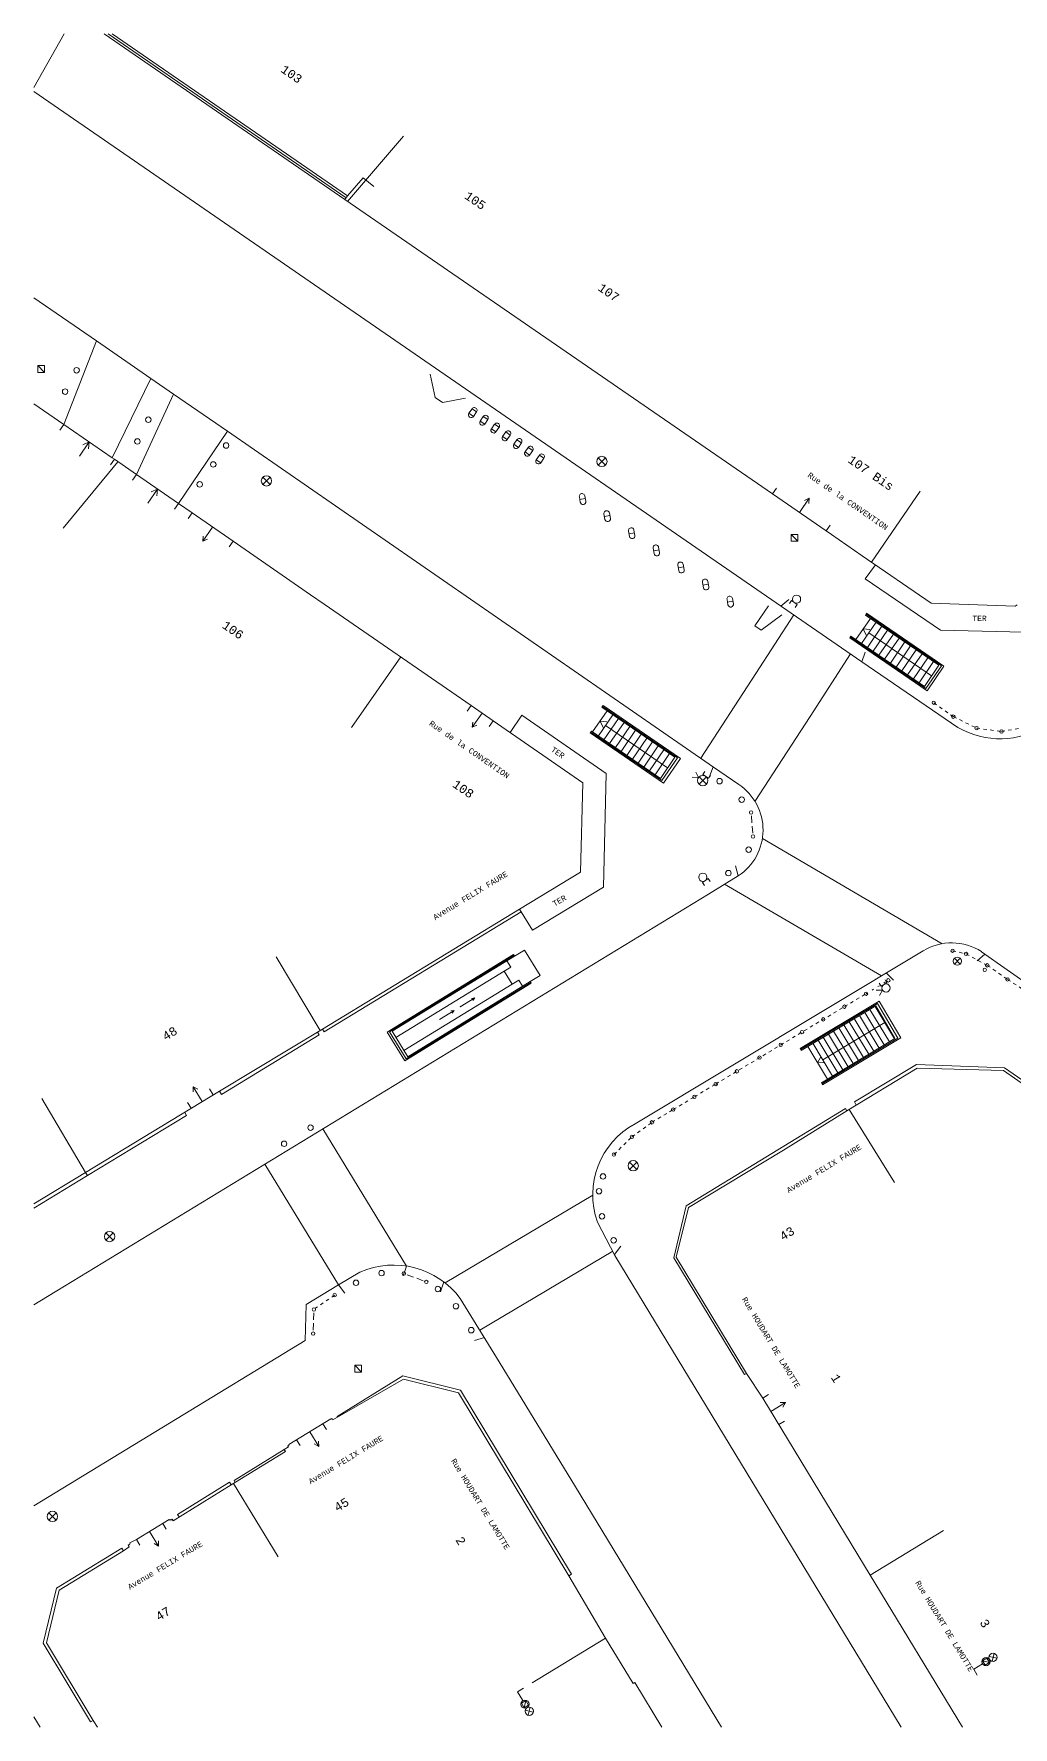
# Model space of a CAD drawing. Extents: x 596377 to 596502, y 126686 to 126784.
# Drawn here: x 596376.9 to 596433.8, y 126685.9 to 126784.4 of the extents above; entities that cross this region are included whole.
import ezdxf
from ezdxf.enums import TextEntityAlignment as Align

# ---------------------------------------------------------------- set-up
doc = ezdxf.new("R2010")
doc.units = 0
doc.header["$MEASUREMENT"] = 0
doc.linetypes.add('BPP', pattern=[0.4, 0.2, -0.2])
doc.linetypes.add('BPPS', pattern=[0.4, 0.1, -0.3])
for name, color, linetype, lineweight in [('10', 7, 'Continuous', 0), ('11', 7, 'Continuous', 0), ('13', 7, 'Continuous', 0), ('17', 7, 'Continuous', 0), ('18', 7, 'Continuous', 0), ('2', 7, 'Continuous', 0), ('28', 7, 'Continuous', 0), ('3', 7, 'Continuous', 0), ('7', 7, 'Continuous', 0), ('8', 7, 'Continuous', 0), ('9', 7, 'Continuous', 0)]:
    doc.layers.add(name, color=color, linetype=linetype, lineweight=lineweight)
doc.styles.add('MONOTXT', font='MONOTXT')

# ---------------------------------------------------------------- blocks, each defined once
blk = doc.blocks.new('LPA')
at = {"layer": '3', "color": 5, "linetype": 'Continuous', "lineweight": 0}
blk.add_line((0, 0), (0, 5), dxfattribs=at)
blk = doc.blocks.new('P1')
at = {"layer": '10', "color": 253, "linetype": 'Continuous', "lineweight": 0}
blk.add_circle((0, 0), 0.1, dxfattribs=at)
blk = doc.blocks.new('AMD')
at = {"layer": '11', "color": 1, "linetype": 'Continuous', "lineweight": 0}
blk.add_lwpolyline([(0, 0), (0, 1.4), (0.8, 1.4)], dxfattribs=at)
blk = doc.blocks.new('SPO')
at = {"layer": '11', "color": 1, "linetype": 'Continuous', "lineweight": 0}
blk.add_line((0, 0), (0, 0.4), dxfattribs=at)
blk = doc.blocks.new('ESC')
at = {"layer": '11', "color": 1, "linetype": 'Continuous', "lineweight": 0}
blk.add_lwpolyline([(-0.346, -0.199), (0, 0), (-0.346, 0.201)], dxfattribs=at)
blk = doc.blocks.new('SBAG')
at = {"layer": '11', "color": 1, "linetype": 'Continuous', "lineweight": 0}
blk.add_line((0, 0), (0.155, 0.58), dxfattribs=at)
blk = doc.blocks.new('SBAD')
at = {"layer": '11', "color": 1, "linetype": 'Continuous', "lineweight": 0}
blk.add_line((0, 0), (-0.155, 0.58), dxfattribs=at)
blk = doc.blocks.new('TER')
at = {"layer": '11', "color": 1, "linetype": 'Continuous', "lineweight": 0, "style": 'MONOTXT'}
blk.add_text('TER', height=0.32, dxfattribs=at).set_placement((0.004, 0), align=Align.MIDDLE)
blk = doc.blocks.new('ACP')
at = {"layer": '11', "color": 1, "linetype": 'Continuous', "lineweight": 0}
blk.add_line((0, 0), (0, 1), dxfattribs=at)
blk.add_lwpolyline([(0.15, 0.74), (0, 1), (-0.15, 0.74)], dxfattribs=at)
blk = doc.blocks.new('E2M')
at = {"layer": '13', "color": 253, "linetype": 'Continuous', "lineweight": 0}
for p, q in [((-0.16, -0.16), (-0.16, 0.16)), ((-0.16, 0), (0.16, 0)), ((0.16, -0.16), (0.16, 0.16))]:
    blk.add_line(p, q, dxfattribs=at)
for centre, start, end in [((0, 0.16), 360, 180.15563), ((0, -0.16), 180, 359.84403)]:
    blk.add_arc(centre, 0.16, start, end, dxfattribs=at)
blk = doc.blocks.new('E2V')
at = {"layer": '13', "color": 253, "linetype": 'Continuous', "lineweight": 0}
blk.add_lwpolyline([(-0.16, 0.16), (0.16, 0.16), (0.16, -0.16), (-0.16, -0.16)], close=True, dxfattribs=at)
for centre, start, end in [((0, 0.16), 360, 180.15563), ((0, -0.16), 180, 359.84403)]:
    blk.add_arc(centre, 0.16, start, end, dxfattribs=at)
blk = doc.blocks.new('LEL')
at = {"layer": '18', "color": 2, "linetype": 'Continuous', "lineweight": 0}
for p, q in [((0.212, 0.212), (-0.212, -0.212)), ((-0.212, 0.212), (0.212, -0.212))]:
    blk.add_line(p, q, dxfattribs=at)
blk.add_circle((0, 0), 0.3, dxfattribs=at)
blk = doc.blocks.new('REB')
at = {"layer": '18', "color": 2, "linetype": 'Continuous', "lineweight": 0}
blk.add_lwpolyline([(-0.2, 0.2), (0.2, -0.2), (-0.2, -0.2), (-0.2, 0.2), (0.2, 0.2), (0.2, -0.2)], dxfattribs=at)
blk = doc.blocks.new('POF')
at = {"layer": '17', "color": 2, "linetype": 'Continuous', "lineweight": 0}
blk.add_circle((0, 0), 0.24, dxfattribs=at)
blk = doc.blocks.new('FEPP')
at = {"layer": '17', "color": 2, "linetype": 'Continuous', "lineweight": 0}
blk.add_lwpolyline([(-0.2, -0.44), (-0.2, -0.24), (0.199, -0.24), (0.2, -0.44)], dxfattribs=at)
blk = doc.blocks.new('BP14')
at = {"layer": '10', "color": 253, "linetype": 'Continuous', "lineweight": 0}
for p, q in [((0.201, 0), (0.6, 0)), ((0.8, 0), (1.2, 0))]:
    blk.add_line(p, q, dxfattribs=at)
for centre in [(0, 0), (1.4, 0)]:
    blk.add_circle(centre, 0.1, dxfattribs=at)
blk = doc.blocks.new('ESM')
at = {"layer": '11', "color": 1, "linetype": 'Continuous', "lineweight": 0}
for p, q in [((-2.4, 0), (-1.4, 0)), ((-1, 0), (0, 0))]:
    blk.add_line(p, q, dxfattribs=at)
for points in [[(-1.585, -0.077), (-1.4, 0), (-1.585, 0.077)], [(-0.184, -0.077), (0, 0), (-0.185, 0.077)]]:
    blk.add_lwpolyline(points, dxfattribs=at)
blk.add_point((-1, 0), dxfattribs=at)
blk = doc.blocks.new('ACV')
at = {"layer": '11', "color": 1, "linetype": 'Continuous', "lineweight": 0}
blk.add_line((0, 0), (0, 1), dxfattribs=at)
blk.add_lwpolyline([(-0.2, 0.346), (0, 0), (0.2, 0.346)], dxfattribs=at)
blk = doc.blocks.new('PIV')
at = {"layer": '13', "color": 253, "linetype": 'Continuous', "lineweight": 0}
blk.add_circle((0, 0), 0.16, dxfattribs=at)
blk = doc.blocks.new('LERRNG')
at = {"layer": '18', "color": 2, "linetype": 'Continuous', "lineweight": 0}
for p, q in [((-1.15, 6.17), (-1.49, 5.83)), ((-1.15, 5.83), (-1.49, 6.17))]:
    blk.add_line(p, q, dxfattribs=at)
blk.add_lwpolyline([(-0.99, 6.15), (-0.99, 5.85), (-0.69, 5.85), (-0.69, 6.15), (-0.99, 6.15), (-0.69, 5.85)], dxfattribs=at)
for centre in [(-1.32, 6), (-0.84, 6)]:
    blk.add_circle(centre, 0.24, dxfattribs=at)
at = {"layer": '28', "color": 7, "linetype": 'Continuous', "lineweight": 0}
blk.add_lwpolyline([(0, 5.6), (0, 6), (-0.6, 6)], dxfattribs=at)
blk = doc.blocks.new('LERRND')
at = {"layer": '18', "color": 2, "linetype": 'Continuous', "lineweight": 0}
for p, q in [((1.15, 5.83), (1.49, 6.17)), ((1.151, 6.17), (1.49, 5.83))]:
    blk.add_line(p, q, dxfattribs=at)
blk.add_lwpolyline([(0.69, 6.15), (0.69, 5.85), (0.991, 5.85), (0.99, 6.15), (0.69, 6.15), (0.991, 5.85)], dxfattribs=at)
for centre in [(0.84, 6), (1.32, 6)]:
    blk.add_circle(centre, 0.24, dxfattribs=at)
at = {"layer": '28', "color": 7, "linetype": 'Continuous', "lineweight": 0}
blk.add_lwpolyline([(0.001, 5.6), (-0.001, 6), (0.6, 6)], dxfattribs=at)
blk = doc.blocks.new('LEM')
at = {"layer": '18', "color": 2, "linetype": 'Continuous', "lineweight": 0}
for p, q in [((-0.17, 0.17), (0.169, -0.169)), ((0.171, 0.17), (-0.17, -0.169))]:
    blk.add_line(p, q, dxfattribs=at)
blk.add_circle((0, 0.001), 0.24, dxfattribs=at)
blk = doc.blocks.new('FEMG')
at = {"layer": '17', "color": 2, "linetype": 'Continuous', "lineweight": 0}
blk.add_lwpolyline([(0.612, 0.18), (0.3, 0), (0.612, -0.18)], dxfattribs=at)
blk = doc.blocks.new('FEMP')
at = {"layer": '17', "color": 2, "linetype": 'Continuous', "lineweight": 0}
blk.add_lwpolyline([(0.552, 0.179), (0.24, 0), (0.552, -0.18)], dxfattribs=at)
blk = doc.blocks.new('FEPG')
at = {"layer": '17', "color": 2, "linetype": 'Continuous', "lineweight": 0}
blk.add_lwpolyline([(-0.2, -0.5), (-0.2, -0.3), (0.2, -0.3), (0.2, -0.5)], dxfattribs=at)

msp = doc.modelspace()

# ---------------------------------------------------------------- linework, layer by layer
at = {"layer": '10', "color": 253, "linetype": 'BPPS', "lineweight": 0}
msp.add_line((596425.302, 126728.572), (596426.592, 126729.349), dxfattribs=at)
at = {"layer": '10', "color": 253, "linetype": 'BPP', "lineweight": 0}
msp.add_line((596394.413, 126711.046), (596393.243, 126710.253), dxfattribs=at)
for points in [[(596429.235, 126745.492), (596430.371, 126744.686), (596431.723, 126744.017), (596433.169, 126743.822), (596434.576, 126744.066), (596435.875, 126744.789)], [(596430.328, 126731.073), (596431.108, 126730.887), (596432.346, 126730.223), (596433.518, 126729.406), (596435.972, 126727.835)], [(596410.644, 126719.222), (596411.688, 126720.25), (596412.855, 126721.096), (596414.09, 126721.837), (596415.324, 126722.579), (596416.559, 126723.32), (596424.043, 126727.823), (596425.302, 126728.572)]]:
    msp.add_lwpolyline(points, dxfattribs=at)
at = {"layer": '11', "color": 1, "linetype": 'Continuous', "lineweight": 0}
for p, q in [((596378.694, 126784.386), (596376.93, 126781.264)), ((596395.082, 126774.86), (596381.245, 126784.386)), ((596378.675, 126761.672), (596380.571, 126766.529)), ((596381.476, 126759.74), (596383.734, 126764.348)), ((596382.893, 126758.761), (596385.052, 126763.439)), ((596385.333, 126757.076), (596388.183, 126761.281)), ((596425.549, 126750.398), (596424.706, 126749.168)), ((596425.884, 126750.169), (596425.041, 126748.939)), ((596426.217, 126749.941), (596425.374, 126748.711)), ((596429.11, 126747.059), (596425.464, 126749.556)), ((596426.55, 126749.712), (596425.709, 126748.483)), ((596426.885, 126749.484), (596426.044, 126748.254)), ((596427.219, 126749.255), (596426.377, 126748.025)), ((596427.552, 126749.026), (596426.712, 126747.796)), ((596427.887, 126748.797), (596427.045, 126747.569)), ((596428.221, 126748.569), (596427.381, 126747.34)), ((596428.555, 126748.34), (596427.713, 126747.112)), ((596428.89, 126748.111), (596428.048, 126746.882)), ((596429.223, 126747.882), (596428.383, 126746.655)), ((596410.253, 126745.025), (596409.408, 126743.793)), ((596410.583, 126744.798), (596409.738, 126743.566)), ((596410.914, 126744.571), (596410.067, 126743.34)), ((596411.242, 126744.346), (596410.396, 126743.114)), ((596413.763, 126741.705), (596410.163, 126744.177)), ((596411.572, 126744.118), (596410.727, 126742.887)), ((596411.901, 126743.893), (596411.056, 126742.662)), ((596412.231, 126743.666), (596411.386, 126742.434)), ((596412.562, 126743.44), (596411.716, 126742.208)), ((596412.892, 126743.212), (596412.046, 126741.982)), ((596413.221, 126742.987), (596412.376, 126741.756)), ((596413.55, 126742.761), (596412.705, 126741.529)), ((596413.88, 126742.534), (596413.035, 126741.302)), ((596405.911, 126732.267), (596410.041, 126734.768)), ((596405.159, 126733.496), (596405.911, 126732.267)), ((596397.974, 126726.029), (596404.262, 126729.89)), ((596398.439, 126725.272), (596404.728, 126729.133)), ((596426.656, 126725.773), (596425.52, 126727.66)), ((596426.955, 126725.953), (596425.819, 126727.839)), ((596426.386, 126726.896), (596422.785, 126724.738)), ((596424.857, 126724.689), (596423.716, 126726.585)), ((596425.157, 126724.87), (596424.016, 126726.764)), ((596425.456, 126725.051), (596424.316, 126726.944)), ((596425.756, 126725.231), (596424.617, 126727.123)), ((596426.056, 126725.412), (596424.918, 126727.302)), ((596426.356, 126725.592), (596425.219, 126727.482)), ((596423.358, 126723.787), (596422.212, 126725.689)), ((596423.657, 126723.968), (596422.513, 126725.867)), ((596423.957, 126724.149), (596422.813, 126726.047)), ((596424.257, 126724.329), (596423.114, 126726.227)), ((596424.557, 126724.509), (596423.415, 126726.405)), ((596423.059, 126723.607), (596421.913, 126725.51)), ((596376.93, 126716.106), (596380.053, 126717.995))]:
    msp.add_line(p, q, dxfattribs=at)
for points in [[(596434.47, 126749.59), (596429.625, 126749.716), (596425.256, 126752.701), (596425.85, 126753.512)], [(596425.298, 126750.642), (596429.678, 126747.645), (596428.77, 126746.317), (596424.388, 126749.314)], [(596410.041, 126734.768), (596410.186, 126741.377), (596405.291, 126744.775), (596404.614, 126743.761)], [(596409.308, 126743.788), (596413.423, 126740.964), (596414.335, 126742.294), (596409.983, 126745.283)], [(596393.71, 126726.515), (596393.809, 126726.353), (596405.259, 126733.333)], [(596404.838, 126730.807), (596397.609, 126726.366), (596398.577, 126724.789), (596405.806, 126729.231)], [(596404.869, 126730.756), (596405.449, 126731.112), (596406.354, 126729.638), (596405.774, 126729.282)], [(596405.331, 126729.01), (596405.111, 126729.368), (596404.728, 126729.133), (596404.262, 126729.89), (596404.646, 126730.125), (596404.426, 126730.484)], [(596421.495, 126725.335), (596425.959, 126727.998), (596427.145, 126725.991), (596422.736, 126723.337)], [(596393.416, 126726.339), (596393.513, 126726.179), (596387.831, 126722.72), (596387.711, 126722.916)], [(596424.733, 126722.097), (596424.624, 126722.277), (596428.231, 126724.456), (596433.344, 126724.272), (596439.568, 126719.96), (596439.458, 126719.803)], [(596379.939, 126718.183), (596380.053, 126717.995), (596385.8, 126721.494), (596385.695, 126721.666)], [(596418.343, 126706.49), (596418.232, 126706.423), (596414.119, 126713.225), (596414.848, 126716.247), (596424.105, 126721.903), (596424.188, 126721.766)], [(596394.575, 126703.958), (596394.551, 126703.997), (596398.383, 126706.352), (596401.718, 126705.526), (596408.17, 126694.827), (596408.016, 126694.734)], [(596388.633, 126700.158), (596388.566, 126700.267), (596391.476, 126702.066)], [(596385.378, 126698.149), (596385.285, 126698.299), (596388.303, 126700.167), (596388.398, 126700.014)], [(596380.379, 126686.321), (596380.225, 126686.228), (596377.466, 126690.804), (596378.236, 126694.006), (596382.041, 126696.328), (596382.135, 126696.174)]]:
    msp.add_lwpolyline(points, dxfattribs=at)
at = {"layer": '17', "color": 2, "linetype": 'Continuous', "lineweight": 0}
for p, q in [((596418.885, 126747.186), (596421.095, 126750.6)), ((596422.042, 126744.702), (596424.389, 126748.329)), ((596415.699, 126742.264), (596418.885, 126747.186)), ((596418.842, 126739.758), (596422.042, 126744.702)), ((596419.272, 126737.597), (596429.725, 126731.481)), ((596417.08, 126734.941), (596426.189, 126729.611)), ((596393.73, 126720.718), (596398.589, 126712.737)), ((596390.362, 126718.667), (596394.637, 126711.645)), ((596409.414, 126716.865), (596400.827, 126711.758)), ((596410.576, 126713.6), (596402.844, 126709.002))]:
    msp.add_line(p, q, dxfattribs=at)
at = {"layer": '7', "color": 6, "linetype": 'Continuous', "lineweight": 0}
msp.add_line((596425.533, 126694.772), (596430.897, 126685.927), dxfattribs=at)
for points in [[(596395.167, 126774.959), (596394.997, 126774.761), (596419.862, 126757.636), (596422.984, 126755.487), (596423.297, 126755.271), (596425.082, 126754.041), (596429.084, 126751.286), (596433.968, 126751.113), (596434.091, 126751.189)], [(596408.702, 126735.641), (596408.839, 126740.843), (596403.619, 126744.448), (596402.345, 126745.327), (596393.793, 126751.234), (596393.014, 126751.771), (596388.505, 126754.885), (596386.126, 126756.529), (596385.333, 126757.076), (596382.893, 126758.761), (596381.609, 126759.648), (596381.476, 126759.74), (596378.675, 126761.672), (596376.93, 126762.875)], [(596376.93, 126716.348), (596379.939, 126718.183), (596387.711, 126722.916), (596393.71, 126726.515), (596405.16, 126733.496), (596408.702, 126735.641)], [(596420.497, 126719.474), (596424.188, 126721.766), (596428.268, 126724.247), (596433.287, 126724.102)], [(596461.882, 126704.335), (596448.409, 126713.599), (596448.149, 126714.082), (596448.205, 126714.165), (596447.782, 126714.455), (596447.59, 126714.174), (596447.508, 126714.228), (596446.112, 126715.162), (596446.027, 126715.219), (596446.229, 126715.522), (596445.806, 126715.812), (596445.75, 126715.729), (596445.209, 126715.796), (596433.287, 126724.102)], [(596420.497, 126719.474), (596414.988, 126716.145), (596414.258, 126713.247), (596418.343, 126706.49), (596419.292, 126705.052), (596425.533, 126694.772)], [(596413.425, 126685.927), (596411.85, 126688.518), (596411.765, 126688.466), (596410.162, 126691.099), (596408.016, 126694.734), (596401.602, 126705.369), (596398.413, 126706.159), (596394.306, 126703.804), (596394.269, 126703.864), (596394.204, 126703.829), (596394.188, 126703.855), (596391.748, 126702.361), (596391.764, 126702.335), (596391.694, 126702.288), (596391.728, 126702.232), (596391.476, 126702.066), (596391.55, 126701.947), (596388.398, 126700.014), (596385.022, 126697.93), (596384.971, 126698.016), (596384.885, 126697.965), (596384.87, 126697.991), (596384.827, 126697.966), (596384.797, 126698), (596384.797, 126698), (596382.889, 126696.847), (596382.513, 126696.634), (596382.528, 126696.608), (596382.485, 126696.583), (596382.5, 126696.557), (596382.414, 126696.506), (596382.465, 126696.42), (596382.135, 126696.174), (596378.394, 126693.891), (596377.658, 126690.834), (596380.379, 126686.321), (596380.625, 126685.927)]]:
    msp.add_lwpolyline(points, dxfattribs=at)
at = {"layer": '8', "color": 4, "linetype": 'Continuous', "lineweight": 0}
for p, q in [((596400.26, 126763.248), (596399.965, 126764.606)), ((596400.26, 126763.248), (596400.68, 126762.959)), ((596400.68, 126762.959), (596402.009, 126763.197)), ((596419.638, 126751.13), (596418.838, 126749.97)), ((596419.2, 126749.72), (596420.397, 126750.607)), ((596418.838, 126749.97), (596419.2, 126749.72)), ((596416.439, 126741.753), (596417.911, 126740.732)), ((596417.87, 126735.427), (596416.146, 126734.365)), ((596416.146, 126734.365), (596376.93, 126710.49)), ((596411.873, 126721.014), (596428.625, 126731.073)), ((596434.995, 126728.915), (596432.002, 126731.018)), ((596410.701, 126713.36), (596409.692, 126715.298)), ((596410.701, 126713.36), (596427.333, 126685.927)), ((596401.713, 126710.846), (596403.981, 126707.175)), ((596392.697, 126708.4), (596376.93, 126698.801)), ((596376.93, 126686.533), (596377.299, 126685.927))]:
    msp.add_line(p, q, dxfattribs=at)
for points in [[(596376.93, 126781.043), (596425.046, 126747.876), (596430.636, 126744.059)], [(596416.439, 126741.753), (596388.183, 126761.281), (596385.052, 126763.439), (596383.734, 126764.348), (596380.571, 126766.529), (596376.93, 126769.039)], [(596395.884, 126712.384), (596394.641, 126711.648), (596392.759, 126710.502), (596392.697, 126708.4)], [(596416.893, 126685.927), (596408.402, 126699.893), (596403.981, 126707.175)]]:
    msp.add_lwpolyline(points, dxfattribs=at)
for centre, radius, start, end in [((596433.085, 126748.239), 4.844, 239.6374, 303.36501), ((596416.125, 126738.093), 3.187, 303.20808, 55.90631), ((596430.269, 126728.325), 3.203, 57.25019, 120.89417), ((596414.103, 126716.889), 4.69, 118.4003, 199.82994), ((596397.836, 126707.966), 4.83, 36.60681, 113.83157)]:
    msp.add_arc(centre, radius, start, end, dxfattribs=at)
at = {"layer": '9', "color": 3, "linetype": 'Continuous', "lineweight": 0}
for p, q in [((596394.997, 126774.761), (596381.016, 126784.386)), ((596381.475, 126784.386), (596395.167, 126774.959)), ((596404.869, 126730.756), (596397.755, 126726.386)), ((596398.66, 126724.912), (596405.774, 126729.282)), ((596421.528, 126725.28), (596425.86, 126727.864)), ((596425.86, 126727.864), (596426.979, 126725.968)), ((596397.755, 126726.386), (596398.66, 126724.912)), ((596426.979, 126725.968), (596422.701, 126723.392)), ((596427.311, 126726.015), (596422.772, 126723.282)), ((596421.461, 126725.391), (596421.528, 126725.28)), ((596422.701, 126723.392), (596422.772, 126723.282))]:
    msp.add_line(p, q, dxfattribs=at)
for points in [[(596425.265, 126750.593), (596425.332, 126750.692), (596429.825, 126747.617), (596428.849, 126746.19), (596424.355, 126749.264), (596424.422, 126749.363)], [(596424.422, 126749.363), (596428.689, 126746.445), (596429.531, 126747.673), (596425.265, 126750.593)], [(596409.256, 126743.751), (596413.535, 126740.814), (596414.516, 126742.243), (596410.017, 126745.332), (596409.948, 126745.234)], [(596409.35, 126743.833), (596413.342, 126741.092), (596414.188, 126742.323), (596409.948, 126745.234)], [(596404.869, 126730.756), (596404.807, 126730.858), (596397.462, 126726.347), (596398.493, 126724.668), (596405.838, 126729.18), (596405.774, 126729.282)], [(596421.461, 126725.391), (596426.059, 126728.134), (596427.311, 126726.015)]]:
    msp.add_lwpolyline(points, dxfattribs=at)
msp.add_arc((596409.109, 126744.015), 0.302, 299.11706, 322.79732, dxfattribs=at)

# ---------------------------------------------------------------- block references
at = {"layer": '10', "color": 253, "linetype": 'Continuous', "lineweight": 0, "rotation": 90}
for p in [(596429.235, 126745.492), (596430.371, 126744.686), (596431.723, 126744.017), (596433.169, 126743.822)]:
    msp.add_blockref('P1', p, dxfattribs=at)
at = {"layer": '10', "color": 253, "linetype": 'Continuous', "lineweight": 0}
for name, p, xscale, yscale, rotation in [('BP14', (596418.73, 126737.717), 1.000002237375544, 1.000002237375544, 94.62901638685341), ('P1', (596432.197, 126729.962), 0.99999934472745, 0.99999934472745, 77.34990862604627), ('P1', (596433.518, 126729.406), 0.99999934472745, 0.99999934472745, 77.34990862604627), ('BP14', (596399.743, 126711.817), 0.9999992253237736, 0.9999992253237736, 159.6449956131412), ('P1', (596394.413, 126711.046), 1.000000062070783, 1.000000062070783, 210.8129882663424), ('BP14', (596393.206, 126710.21), 0.9999977941373847, 0.9999977941373847, 268.2999339450842)]:
    msp.add_blockref(name, p, dxfattribs=dict(at, xscale=xscale, yscale=yscale, rotation=rotation))
for p in [(596430.328, 126731.073), (596431.108, 126730.887), (596432.346, 126730.223), (596425.302, 126728.572), (596426.592, 126729.349), (596426.592, 126729.349), (596424.043, 126727.823), (596422.809, 126727.082), (596420.34, 126725.599), (596421.574, 126726.341), (596419.105, 126724.858), (596417.793, 126724.061), (596415.324, 126722.579), (596416.559, 126723.32), (596414.09, 126721.837), (596412.855, 126721.096), (596411.688, 126720.25), (596410.644, 126719.222)]:
    msp.add_blockref('P1', p, dxfattribs=at)
at = {"layer": '11', "color": 1, "linetype": 'Continuous', "lineweight": 0}
for name, p, xscale, yscale, rotation in [('AMD', (596395.167, 126774.959), 1.000000711867628, 1.000000711867628, 319.4602586499899), ('SPO', (596378.675, 126761.672), 1.000000798885924, 1.000000798885924, 145.4004557217625), ('ACV', (596380.142, 126760.66), 1.000000798885924, 1.000000798885924, 145.4004557217625), ('SPO', (596381.609, 126759.648), 1.000000798885924, 1.000000798885924, 145.4004557217625), ('SPO', (596382.893, 126758.761), 0.9999971505511618, 0.9999971505511618, 145.372107284772), ('ACV', (596384.113, 126757.918), 0.9999971505511618, 0.9999971505511618, 145.372107284772), ('SPO', (596419.862, 126757.636), 1.000000659240311, 1.000000659240311, 325.4587731140148), ('ACP', (596421.423, 126756.562), 1.000000659240311, 1.000000659240311, 325.4587731140148), ('SPO', (596385.333, 126757.076), 0.9999971505511618, 0.9999971505511618, 145.372107284772), ('SPO', (596386.126, 126756.529), 0.9999985917890744, 0.9999985917890744, 145.3536805128801), ('ACP', (596387.316, 126755.707), 0.9999985917890744, 0.9999985917890744, 145.3536805128801), ('SPO', (596422.984, 126755.487), 1.000000659240311, 1.000000659240311, 325.4587731140148), ('SPO', (596388.505, 126754.885), 0.9999985917890744, 0.9999985917890744, 145.3536805128801), ('SBAG', (596420.347, 126751.101), 0.9999990774054432, 0.9999990774054432, 325.4020083174822), ('TER', (596431.892, 126750.401), 1.000000194831773, 1.000000194831773, 359.6950408272177), ('ESC', (596425.128, 126749.783), 0.999998448738742, 0.999998448738742, 145.5923509447814), ('SBAD', (596425.046, 126747.876), 0.9999990774054432, 0.9999990774054432, 325.4020083174822), ('SPO', (596402.345, 126745.327), 1.00000067873432, 1.00000067873432, 145.3962371775035), ('ACP', (596402.982, 126744.888), 1.00000067873432, 1.00000067873432, 145.3962371775035), ('SPO', (596403.619, 126744.448), 1.00000067873432, 1.00000067873432, 145.3962371775035), ('ESC', (596409.839, 126744.417), 0.9999985031225908, 0.9999985031225908, 145.5244145809649), ('TER', (596407.384, 126742.598), 1.000000679113791, 1.000000679113791, 325.5261184100476), ('SBAD', (596416.409, 126741.774), 1.000000616923784, 1.000000616923784, 145.3511661570856), ('SBAG', (596417.87, 126735.427), 0.9999993596786584, 0.9999993596786584, 30.53258744695951), ('TER', (596407.47, 126733.981), 1.000000080372177, 1.000000080372177, 30.06995606802497), ('SBAG', (596432.21, 126730.872), 0.9999998451103393, 0.9999998451103393, 144.9078942694311), ('SBAD', (596426.469, 126729.779), 1.000002272677207, 1.000002272677207, 210.8001767236708), ('ESM', (596402.56, 126728.336), 1.000000363295632, 1.000000363295632, 31.55960991257112), ('ESC', (596422.485, 126724.559), 0.9999991255442264, 0.9999991255442264, 210.9345637743269), ('ACP', (596386.704, 126722.302), 1.000001611605654, 1.000001611605654, 30.69992328713032), ('SPO', (596387.344, 126722.692), 0.9999975188135045, 0.9999975188135045, 31.30455477928146), ('SPO', (596386.063, 126721.913), 0.9999975188135045, 0.9999975188135045, 31.30455477928146), ('SBAD', (596410.67, 126713.419), 1.000000825904312, 1.000000825904312, 306.7962595843087), ('SBAG', (596398.589, 126712.737), 0.9999999169064596, 0.9999999169064596, 175.255058756541), ('SBAD', (596400.757, 126711.812), 1.000000659988413, 1.000000659988413, 145.5940546249002), ('SBAD', (596394.637, 126711.645), 0.9999988383052767, 0.9999988383052767, 201.7886765626399), ('SBAG', (596403.112, 126708.582), 1.000001555194513, 1.000001555194513, 122.4303686903572), ('SPO', (596419.292, 126705.052), 0.9999994182800207, 0.9999994182800207, 301.27545242523), ('ACP', (596419.758, 126704.284), 0.9999994182800207, 0.9999994182800207, 301.27545242523), ('ACP', (596392.964, 126703.106), 1.000000704907031, 1.000000704907031, 211.3612930567016), ('SPO', (596393.726, 126703.572), 0.9999988566392188, 0.9999988566392188, 211.4645240562096), ('SPO', (596420.225, 126703.516), 0.9999994182800207, 0.9999994182800207, 301.27545242523), ('SPO', (596392.203, 126702.64), 0.9999988566392188, 0.9999988566392188, 211.4645240562096), ('ACP', (596383.654, 126697.31), 0.9999998191219207, 0.9999998191219207, 211.4860758106937), ('SPO', (596384.42, 126697.772), 0.9999989062742184, 0.9999989062742184, 211.13946246496), ('SPO', (596382.889, 126696.847), 0.9999989062742184, 0.9999989062742184, 211.13946246496)]:
    msp.add_blockref(name, p, dxfattribs=dict(at, xscale=xscale, yscale=yscale, rotation=rotation))
at = {"layer": '13', "color": 253, "linetype": 'Continuous', "lineweight": 0}
for p in [(596379.412, 126764.826), (596378.745, 126763.584), (596383.584, 126761.949), (596382.947, 126760.687), (596388.103, 126760.45), (596387.356, 126759.349), (596386.57, 126758.189), (596410.012, 126717.948), (596409.776, 126717.09), (596409.949, 126715.63), (596410.626, 126714.235)]:
    msp.add_blockref('PIV', p, dxfattribs=at)
for name, p, xscale, yscale, rotation in [('E2V', (596402.441, 126762.365), 1.000000289743131, 1.000000289743131, 325.4211773322876), ('E2V', (596403.093, 126761.915), 1.000000289743131, 1.000000289743131, 325.4211773322876), ('E2V', (596403.746, 126761.466), 1.000000289743131, 1.000000289743131, 325.4211773322876), ('E2V', (596404.398, 126761.016), 1.000000289743131, 1.000000289743131, 325.4211773322876), ('E2V', (596405.05, 126760.566), 1.000000289743131, 1.000000289743131, 325.4211773322876), ('E2V', (596405.703, 126760.117), 1.000000289743131, 1.000000289743131, 325.4211773322876), ('E2V', (596406.355, 126759.667), 1.000000289743131, 1.000000289743131, 325.4211773322876), ('E2M', (596408.82, 126757.336), 0.9999980359049526, 0.9999980359049526, 10.37720148802579), ('E2M', (596410.251, 126756.342), 0.9999980359049526, 0.9999980359049526, 10.37720148802579), ('E2M', (596411.681, 126755.348), 0.9999980359049526, 0.9999980359049526, 10.37720148802579), ('E2M', (596413.112, 126754.353), 0.9999980359049526, 0.9999980359049526, 10.37720148802579), ('E2M', (596414.542, 126753.359), 0.9999980359049526, 0.9999980359049526, 10.37720148802579), ('E2M', (596415.973, 126752.365), 0.9999980359049526, 0.9999980359049526, 10.37720148802579), ('E2M', (596417.403, 126751.371), 0.9999980359049526, 0.9999980359049526, 10.37720148802579), ('PIV', (596416.785, 126740.931), 1.000002237375544, 1.000002237375544, 94.62901638685341), ('PIV', (596418.073, 126739.859), 1.000002237375544, 1.000002237375544, 94.62901638685341), ('PIV', (596418.475, 126736.95), 0.9999998451103393, 0.9999998451103393, 144.9078942694311), ('PIV', (596417.298, 126735.585), 0.9999998451103393, 0.9999998451103393, 144.9078942694311), ('PIV', (596393.012, 126720.784), 0.9999974512130992, 0.9999974512130992, 211.3404745543998), ('PIV', (596391.475, 126719.848), 0.9999974512130992, 0.9999974512130992, 211.3404745543998), ('PIV', (596395.65, 126711.764), 1.000000062070783, 1.000000062070783, 210.8129882663424), ('PIV', (596397.138, 126712.328), 1.000000062070783, 1.000000062070783, 210.8129882663424), ('PIV', (596400.413, 126711.403), 1.000000062070783, 1.000000062070783, 210.8129882663424), ('PIV', (596401.461, 126710.401), 1.000000062070783, 1.000000062070783, 210.8129882663424), ('PIV', (596402.353, 126709.01), 0.9999992253237736, 0.9999992253237736, 159.6449956131412)]:
    msp.add_blockref(name, p, dxfattribs=dict(at, xscale=xscale, yscale=yscale, rotation=rotation))
at = {"layer": '17', "color": 2, "linetype": 'Continuous', "lineweight": 0}
for name, p, xscale, yscale, rotation in [('FEPP', (596421.258, 126751.516), 0.9999990774054432, 0.9999990774054432, 325.4020083174822), ('FEMG', (596415.805, 126740.966), 1.000002644992582, 1.000002644992582, 145.4125205939092), ('FEPG', (596415.805, 126740.966), 0.9999983182326722, 0.9999983182326722, 145.4236918287425), ('FEPP', (596415.813, 126735.347), 1.000001720600687, 1.000001720600687, 35.92552789425416), ('FEMP', (596426.462, 126728.905), 0.9999990603183431, 0.9999990603183431, 210.9843470360817), ('FEPP', (596426.462, 126728.905), 0.9999990603183431, 0.9999990603183431, 210.9843470360817)]:
    msp.add_blockref(name, p, dxfattribs=dict(at, xscale=xscale, yscale=yscale, rotation=rotation))
for p in [(596421.258, 126751.516), (596415.813, 126735.347), (596426.462, 126728.905)]:
    msp.add_blockref('POF', p, dxfattribs=at)
at = {"layer": '18', "color": 2, "linetype": 'Continuous', "lineweight": 0}
for name, p in [('REB', (596377.352, 126764.899)), ('LEL', (596409.942, 126759.523)), ('LEL', (596390.449, 126758.393)), ('REB', (596421.139, 126755.082)), ('LEL', (596415.805, 126740.966)), ('LEM', (596430.604, 126730.465)), ('LEL', (596411.763, 126718.573)), ('LEL', (596381.33, 126714.453)), ('REB', (596395.781, 126706.77)), ('LEL', (596378.006, 126698.18))]:
    msp.add_blockref(name, p, dxfattribs=at)
for name, p, xscale, yscale, rotation in [('LERRND', (596434.698, 126684.182), 1.000002536659014, 1.000002536659014, 31.58427276907453), ('LERRNG', (596410.162, 126691.099), 1.000000545312029, 1.000000545312029, 121.3325573282974)]:
    msp.add_blockref(name, p, dxfattribs=dict(at, xscale=xscale, yscale=yscale, rotation=rotation))
at = {"layer": '3', "color": 5, "linetype": 'Continuous', "lineweight": 0}
for p, xscale, yscale, rotation in [((596395.168, 126774.643), 1.000000711867628, 1.000000711867628, 319.4602586499899), ((596381.813, 126759.507), 1.00000160898188, 1.00000160898188, 140.4957626134636), ((596425.619, 126753.672), 0.9999979779106657, 0.9999979779106657, 325.6372709817204), ((596398.249, 126748.156), 0.9999980156085789, 0.9999980156085789, 145.0628859440476), ((596393.563, 126726.427), 1.000001611605654, 1.000001611605654, 30.69992328713032), ((596379.939, 126718.183), 1.000001611605654, 1.000001611605654, 30.69992328713032), ((596424.318, 126721.845), 1.000000096841262, 1.000000096841262, 211.7000009243272), ((596388.532, 126700.096), 1.000002512427074, 1.000002512427074, 211.3496699112598), ((596425.533, 126694.772), 1.000000527964744, 1.000000527964744, 301.2339045433056), ((596410.162, 126691.099), 1.000000545312029, 1.000000545312029, 121.3325573282974)]:
    msp.add_blockref('LPA', p, dxfattribs=dict(at, xscale=xscale, yscale=yscale, rotation=rotation))

# ---------------------------------------------------------------- texts
at = {"layer": '2', "color": 4, "linetype": 'Continuous', "lineweight": 0, "style": 'MONOTXT'}
for s, height, rotation, p in [('103', 0.5, 325.4553, (596391.765, 126781.843)), ('105', 0.5, 325.44408, (596402.445, 126774.489)), ('107', 0.5, 325.45878, (596410.202, 126769.146)), ('107 Bis', 0.5, 325.45878, (596425.441, 126758.65)), ('Rue de la CONVENTION', 0.32, 325.45625, (596424.152, 126757.081)), ('Avenue FELIX FAURE', 0.32, 31.37043, (596402.381, 126734.144)), ('48', 0.5, 31.43523, (596384.956, 126726.05)), ('Rue HOUDART DE LAMOTTE', 0.32, 301.15541, (596419.644, 126708.203)), ('1', 0.5, 301.2605, (596423.345, 126706.082)), ('Rue HOUDART DE LAMOTTE', 0.32, 301.23392, (596429.725, 126691.717)), ('3', 0.5, 301.23392, (596431.996, 126691.829))]:
    msp.add_text(s, height=height, rotation=rotation, dxfattribs=at).set_placement(p, align=Align.CENTER)
for s, height, rotation, p in [('106', 0.5, 325.37031, (596388.644, 126749.928)), ('Rue de la CONVENTION', 0.32, 325.39615, (596402.332, 126742.906)), ('108', 0.5, 325.37054, (596402.03, 126740.684)), ('Avenue FELIX FAURE', 0.32, 31.25421, (596422.766, 126718.544)), ('43', 0.5, 31.25421, (596420.572, 126714.841)), ('Avenue FELIX FAURE', 0.32, 31.34963, (596394.978, 126701.608)), ('Rue HOUDART DE LAMOTTE', 0.32, 301.33248, (596403.021, 126698.982)), ('45', 0.5, 31.34963, (596394.68, 126699.082)), ('Avenue FELIX FAURE', 0.32, 31.14447, (596384.477, 126695.47)), ('2', 0.5, 301.33248, (596401.953, 126696.89)), ('47', 0.5, 31.50521, (596384.301, 126692.736))]:
    msp.add_text(s, height=height, rotation=rotation, dxfattribs=at).set_placement(p, align=Align.TOP_CENTER)

doc.saveas('drawing.dxf')
